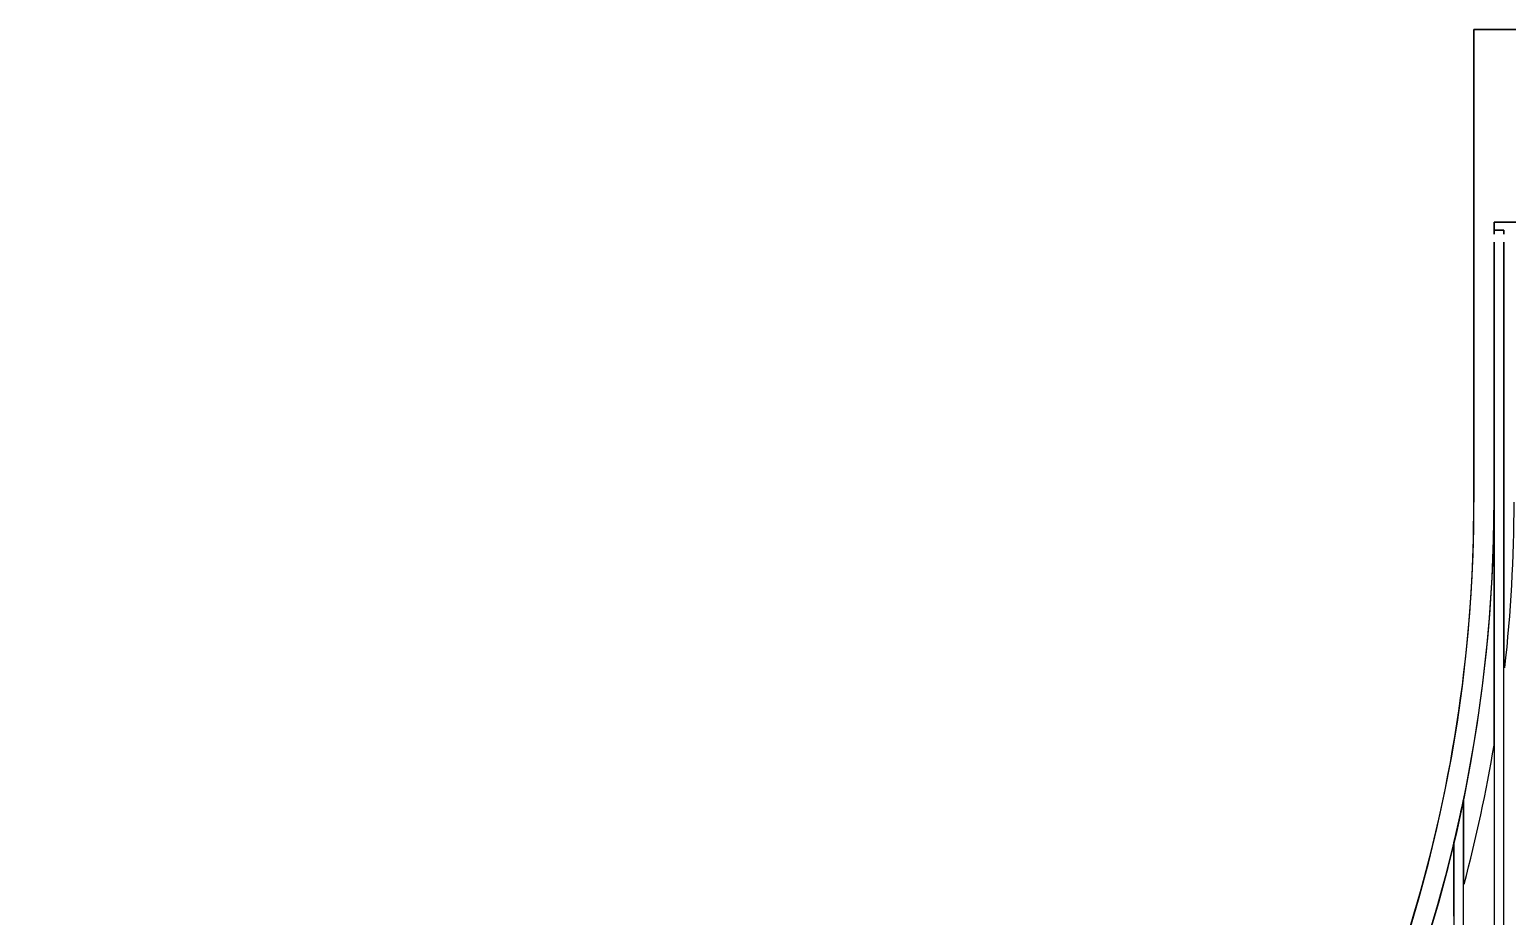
# Model space of a CAD drawing. Header units: millimetres. Extents: x -4391136 to -1798569, y -886572 to -291056.
# Drawn here: x -2136045 to -2134203, y -388456 to -387350 of the extents above; entities that cross this region are included whole.
import ezdxf

# ---------------------------------------------------------------- set-up
doc = ezdxf.new("R2010")
doc.units = ezdxf.units.MM
doc.layers.add('000 - CONCRETE_EX_BUILDING_SUB_COLOR_251', color=7, linetype='Continuous')

# ---------------------------------------------------------------- blocks, each defined once
blk = doc.blocks.new('DPA_CP_Entrance Canopy Curve_Ent 2_Edge Rev B-2 - Entrance Canopy Curve_Right-28747511-ENTRANCE 2 - ELEVATION 2')
at = {"layer": '000 - CONCRETE_EX_BUILDING_SUB_COLOR_251', "color": 7}
for p, q in [((-516528.4, 108480), (-516603.4, 108480)), ((-516603.4, 108480), (-516603.4, 107891.1)), ((-516603.4, 108480), (-516603.4, 107891.1)), ((-516528.4, 108480), (-516603.4, 108480)), ((-516553.4, 108240), (-516578.4, 108240)), ((-516578.4, 108225), (-516578.4, 108240)), ((-516578.4, 108240), (-516530.4, 108240)), ((-516578.4, 108225), (-516578.4, 108240)), ((-516566.4, 108230), (-516578.4, 108230)), ((-516578.4, 108230), (-516578.4, 108225)), ((-516578.4, 108225), (-516578.4, 108230)), ((-516578.4, 108230), (-516566.4, 108230)), ((-516566.4, 108225), (-516566.4, 108230)), ((-516566.4, 108230), (-516566.4, 108225)), ((-516578.4, 107891.1), (-516578.4, 108215)), ((-516578.4, 107891.1), (-516578.4, 108215)), ((-516578.4, 108215), (-516578.4, 105940.8)), ((-516578.4, 107588.4), (-516578.4, 108215)), ((-516566.4, 105941.4), (-516566.4, 108215)), ((-516566.4, 108215), (-516566.4, 107684.6)), ((-516616.4, 105938.8), (-516616.4, 107520.6)), ((-516616.4, 107520.6), (-516616.4, 107415.4)), ((-516628.4, 107466.8), (-516628.4, 105938.2)), ((-516628.4, 107375.1), (-516628.4, 107466.8))]:
    blk.add_line(p, q, dxfattribs=at)
for radius, start, end in [(1800, 270, 360), (1825, 270.1424, 0), (1800, 326.8421, 360), (1825, 341.0969, 359.9956), (1850, 353.5884, 0), (1850, 353.5884, 0), (1850, 353.5884, 0), (1850, 353.5884, 0), (1850, 353.5884, 0), (1850, 353.5884, 0), (1850, 345.095, 350.5829), (1850, 345.095, 350.5829), (1850, 345.095, 350.5829), (1850, 345.095, 350.5829), (1850, 345.095, 350.5829), (1850, 345.095, 350.5829), (1825, 346.5565, 348.2865), (1825, 346.5565, 348.2865)]:
    blk.add_arc((-518403.4, 107891.1), radius, start, end, dxfattribs=at)
blk = doc.blocks.new('DPA_CP_Entrance Canopy Curve_Ent 2_Edge Rev B-1 - Entrance Canopy Curve_Left-31479712-ENTRANCE 2 - ELEVATION 2')
at = {"layer": '000 - CONCRETE_EX_BUILDING_SUB_COLOR_251', "color": 7}
for p, q in [((-516603.4, 107891.1), (-516603.4, 108480)), ((-516603.4, 108480), (-516528.4, 108480)), ((-516603.4, 108480), (-516528.4, 108480)), ((-516603.4, 107891.1), (-516603.4, 108480)), ((-516578.4, 108240), (-516553.4, 108240)), ((-516548.4, 108240), (-516578.4, 108240)), ((-516578.4, 108240), (-516578.4, 108225)), ((-516578.4, 108240), (-516578.4, 108225)), ((-516566.4, 108230), (-516578.4, 108230)), ((-516578.4, 108230), (-516578.4, 108225)), ((-516578.4, 108225), (-516578.4, 108230)), ((-516578.4, 108230), (-516566.4, 108230)), ((-516566.4, 108225), (-516566.4, 108230)), ((-516566.4, 108230), (-516566.4, 108225)), ((-516578.4, 108215), (-516578.4, 107891.1)), ((-516578.4, 108215), (-516578.4, 107891.1)), ((-516578.4, 108215), (-516578.4, 107588.4)), ((-516578.4, 107588.4), (-516578.4, 108215)), ((-516566.4, 107684.6), (-516566.4, 108215)), ((-516566.4, 108215), (-516566.4, 107684.6)), ((-516616.4, 107415.4), (-516616.4, 107520.6)), ((-516616.4, 107520.6), (-516616.4, 107415.4)), ((-516628.4, 107466.8), (-516628.4, 107375.1)), ((-516628.4, 107375.1), (-516628.4, 107466.8))]:
    blk.add_line(p, q, dxfattribs=at)
for radius, start, end in [(1800, 326.8421, 0), (1800, 326.8421, 0), (1825, 341.0969, 359.9956), (1825, 341.0969, 359.9956), (1850, 353.5884, 0), (1850, 353.5884, 0), (1850, 353.5884, 0), (1850, 353.5884, 0), (1850, 353.5884, 0), (1850, 353.5884, 0), (1850, 345.095, 350.5829), (1850, 345.095, 350.5829), (1850, 345.095, 350.5829), (1850, 345.095, 350.5829), (1850, 345.095, 350.5829), (1850, 345.095, 350.5829), (1825, 346.5565, 348.2865), (1825, 346.5565, 348.2865)]:
    blk.add_arc((-518403.4, 107891.1), radius, start, end, dxfattribs=at)
blk = doc.blocks.new('W-1-PP17-ENT2_REV00_20260527-020919_ELEVATION_2_EX')
at = {"layer": '000 - CONCRETE_EX_BUILDING_SUB_COLOR_251', "color": 7}
for name in ['DPA_CP_Entrance Canopy Curve_Ent 2_Edge Rev B-2 - Entrance Canopy Curve_Right-28747511-ENTRANCE 2 - ELEVATION 2', 'DPA_CP_Entrance Canopy Curve_Ent 2_Edge Rev B-1 - Entrance Canopy Curve_Left-31479712-ENTRANCE 2 - ELEVATION 2']:
    blk.add_blockref(name, (496518.4, 0), dxfattribs=at)

msp = doc.modelspace()

# ---------------------------------------------------------------- block references
at = {"color": 7}
msp.add_blockref('W-1-PP17-ENT2_REV00_20260527-020919_ELEVATION_2_EX', (-2114159.8, -495830.4), dxfattribs=at)

doc.saveas('drawing.dxf')
